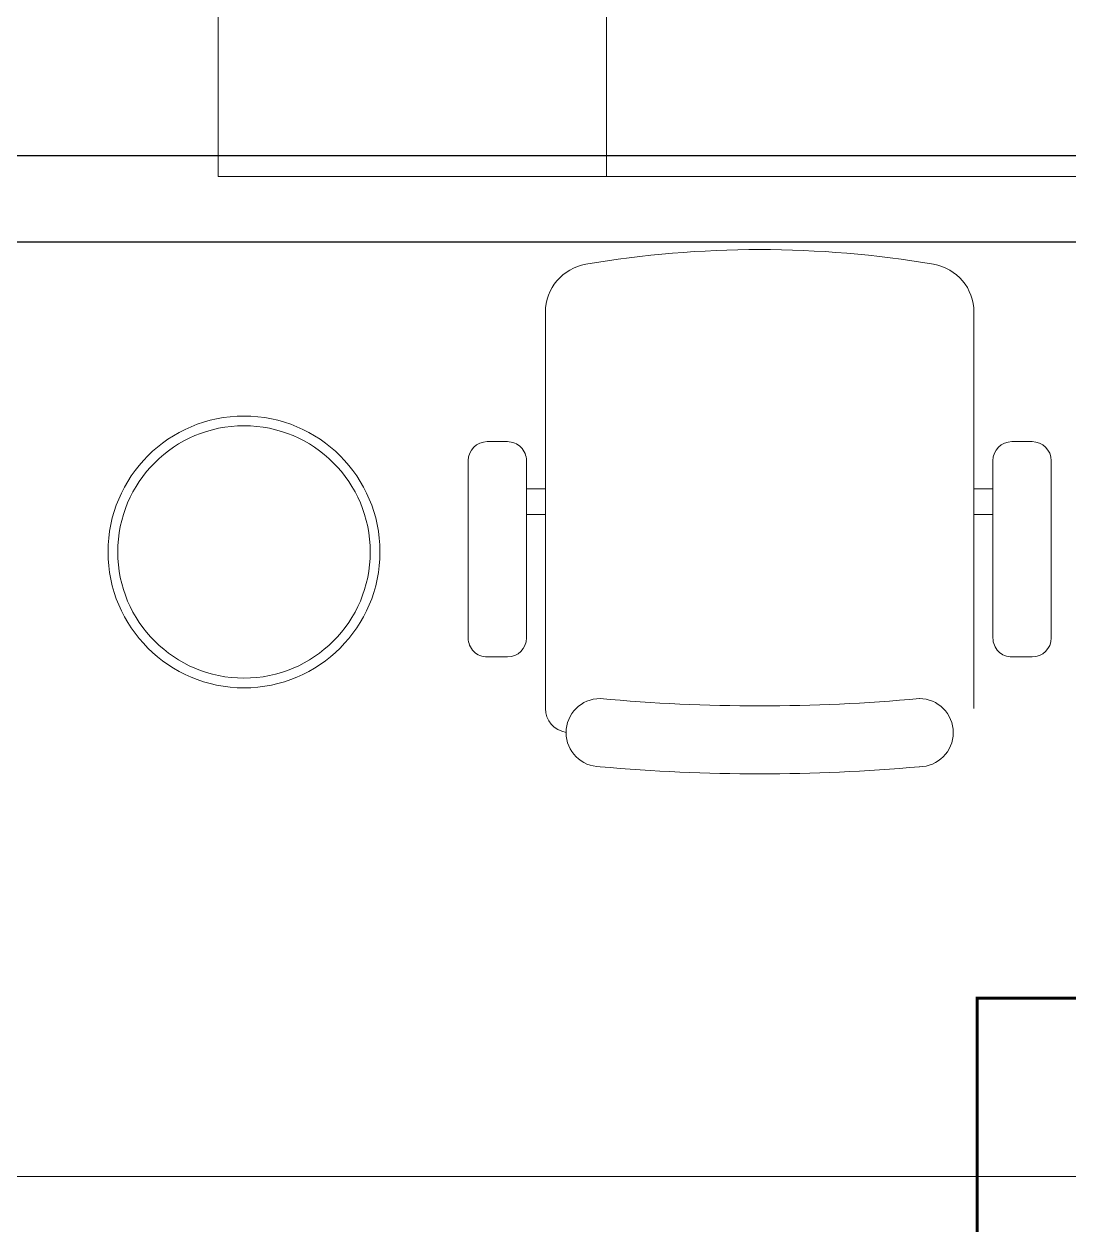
# Model space of a CAD drawing. Header units: metres. Extents: x 75097 to 220695, y -1557923 to -1361206.
# Drawn here: x 110817 to 111893, y -1422641 to -1421404 of the extents above; entities that cross this region are included whole.
import ezdxf

# ---------------------------------------------------------------- set-up
doc = ezdxf.new("R2010")
doc.units = ezdxf.units.M
doc.layers.get('0').update_dxf_attribs({"lineweight": 0})
for name, color, linetype, lineweight in [('A-100 - Copy$0$Medical Equipment and Furniture', 8, 'Continuous', 0), ('A-100 - Copy$0$NEW', 8, 'Continuous', 5), ('A-100 - Copy$0$Walls', 8, 'Continuous', 0), ('E-LG', 245, 'Continuous', 30)]:
    doc.layers.add(name, color=color, linetype=linetype, lineweight=lineweight)
doc.layers.add('E-POWR', color=7, linetype='Continuous', lineweight=9, true_color=0x4e7e3e)

# ---------------------------------------------------------------- blocks, each defined once
blk = doc.blocks.new('A-100 - Copy$0$GF21043-P')
for p, q in [((-0.8, 0.75), (-0.8, 0)), ((-0.4, 0.6), (-0.4, 0)), ((-0.8, 0), (0.8, 0))]:
    blk.add_line(p, q)
blk = doc.blocks.new('*X81')
for p, q in [((5, 3), (5, 3)), ((5, 3), (5, 3)), ((5, 3), (5, 3)), ((5, 3), (5, 3)), ((5, 3), (5, 3)), ((5, 3), (5, 3)), ((5, 3), (5, 3)), ((5, 3), (5, 3)), ((5, 3), (5, 3)), ((5, 3), (5, 3)), ((5, 3), (5, 3)), ((5, 3), (5, 3)), ((5, 3), (5, 3)), ((5, 3), (5, 3)), ((5, 3), (5, 3)), ((5, 3), (5, 3)), ((5, 3), (5, 3)), ((5, 3), (5, 3)), ((5, 3), (5, 3)), ((5, 3), (5, 3)), ((5, 3), (5, 3)), ((5, 3), (5, 3)), ((5, 3), (5, 3)), ((5, 3), (5, 3)), ((5, 3), (5, 3)), ((5, 3), (5, 3)), ((5, 3), (5, 3)), ((5, 3), (5, 3)), ((5, 3), (5, 3)), ((5, 3), (5, 3)), ((5, 3), (5, 3)), ((5, 3), (5, 3)), ((5, 3), (5, 3)), ((5, 3), (5, 3)), ((5, 3), (5, 3)), ((5, 3), (5, 3)), ((5, 3), (5, 3)), ((5, 3), (5, 3)), ((5, 3), (5, 3)), ((5, 3), (5, 3)), ((5, 3), (5, 3)), ((5, 3), (5, 3)), ((5, 3), (5, 3)), ((5, 3), (5, 3)), ((5, 3), (5, 3)), ((5, 3), (5, 3)), ((5, 3), (5, 3)), ((5, 3), (5, 3)), ((5, 3), (5, 3)), ((5, 3), (5, 3)), ((5, 3), (5, 3)), ((5, 3), (5, 3)), ((5, 3), (5, 3)), ((5, 3), (5, 3)), ((5, 3), (5, 3)), ((5, 3), (5, 3)), ((5, 3), (5, 3)), ((5, 3), (5, 3)), ((5, 3), (5, 3)), ((5, 3), (5, 3)), ((5, 3), (5, 3)), ((5, 3), (5, 3)), ((5, 3), (5, 3)), ((5, 3), (5, 3)), ((5, 3), (5, 3)), ((5, 3), (5, 3)), ((6, 3), (5, 3)), ((5, 3), (5, 3)), ((6, 3), (5, 3)), ((5, 3), (5, 3)), ((6, 3), (5, 3)), ((5, 3), (5, 3)), ((6, 3), (5, 3)), ((5, 3), (5, 3)), ((5, 3), (5, 3)), ((5, 3), (5, 3)), ((5, 3), (5, 3)), ((5, 3), (5, 3)), ((5, 3), (5, 3)), ((5, 3), (5, 3)), ((5, 3), (5, 3)), ((5, 3), (5, 3)), ((5, 3), (5, 3)), ((5, 3), (5, 3)), ((5, 3), (5, 3)), ((5, 3), (5, 3)), ((5, 3), (5, 3)), ((5, 3), (5, 3)), ((5, 3), (5, 3)), ((5, 3), (5, 3)), ((5, 3), (5, 3)), ((5, 3), (5, 3)), ((5, 3), (5, 3)), ((5, 3), (5, 3)), ((5, 3), (5, 3)), ((5, 3), (5, 3)), ((6, 3), (6, 3)), ((6, 3), (6, 3)), ((6, 3), (6, 3)), ((6, 3), (6, 3)), ((6, 3), (6, 3)), ((6, 3), (6, 3)), ((6, 3), (6, 3)), ((6, 3), (6, 3)), ((6, 3), (6, 3)), ((6, 3), (6, 3)), ((6, 3), (6, 3)), ((6, 3), (6, 3)), ((6, 3), (6, 3)), ((6, 3), (6, 3)), ((6, 3), (6, 3)), ((6, 3), (6, 3)), ((6, 3), (6, 3)), ((6, 3), (6, 3)), ((6, 3), (6, 3)), ((6, 3), (6, 3)), ((6, 3), (6, 3)), ((6, 3), (6, 3)), ((6, 3), (6, 3)), ((6, 3), (6, 3)), ((6, 3), (6, 3)), ((6, 3), (6, 3)), ((6, 3), (6, 3)), ((6, 3), (6, 3)), ((6, 3), (6, 3)), ((6, 3), (6, 3)), ((6, 3), (6, 3)), ((6, 3), (6, 3)), ((6, 3), (6, 3)), ((6, 3), (6, 3)), ((6, 3), (6, 3)), ((6, 3), (6, 3)), ((6, 3), (6, 3)), ((6, 3), (6, 3)), ((6, 3), (6, 3)), ((6, 3), (6, 3)), ((6, 3), (6, 3)), ((6, 3), (6, 3)), ((6, 3), (6, 3)), ((6, 3), (6, 3)), ((6, 3), (6, 3)), ((6, 3), (6, 3)), ((6, 3), (6, 3)), ((6, 3), (6, 3)), ((6, 3), (6, 3)), ((6, 3), (6, 3)), ((6, 3), (6, 3)), ((6, 3), (6, 3)), ((6, 3), (6, 3)), ((6, 3), (6, 3)), ((6, 3), (6, 3)), ((6, 3), (6, 3)), ((6, 3), (6, 3)), ((6, 3), (6, 3)), ((6, 3), (6, 3)), ((6, 3), (6, 3)), ((6, 3), (6, 3)), ((6, 3), (6, 3)), ((6, 3), (6, 3)), ((6, 3), (6, 3)), ((6, 3), (6, 3)), ((6, 3), (6, 3)), ((6, 3), (6, 3)), ((6, 3), (6, 3)), ((6, 3), (6, 3)), ((6, 3), (6, 3)), ((6, 3), (6, 3)), ((6, 3), (6, 3)), ((6, 3), (6, 3)), ((6, 3), (6, 3)), ((6, 3), (6, 3)), ((6, 3), (6, 3)), ((6, 3), (6, 3)), ((6, 3), (6, 3)), ((6, 3), (6, 3)), ((6, 3), (6, 3)), ((6, 3), (6, 3)), ((6, 3), (6, 3)), ((6, 3), (6, 3)), ((6, 3), (6, 3)), ((6, 3), (6, 3)), ((6, 3), (6, 3)), ((6, 3), (6, 3)), ((6, 3), (6, 3)), ((6, 3), (6, 3)), ((6, 3), (6, 3)), ((6, 3), (6, 3)), ((6, 3), (6, 3)), ((6, 3), (6, 3)), ((6, 3), (6, 3)), ((6, 3), (6, 3)), ((6, 3), (6, 3)), ((6, 3), (6, 3)), ((6, 3), (6, 3)), ((6, 3), (6, 3)), ((6, 3), (6, 3)), ((6, 3), (6, 3)), ((6, 3), (6, 3)), ((6, 3), (6, 3)), ((6, 3), (6, 3)), ((6, 3), (6, 3)), ((6, 3), (6, 3)), ((6, 3), (6, 3)), ((6, 3), (6, 3)), ((6, 3), (6, 3)), ((6, 3), (6, 3)), ((6, 3), (6, 3)), ((6, 3), (6, 3)), ((6, 3), (6, 3)), ((6, 3), (6, 3)), ((6, 3), (6, 3)), ((6, 3), (6, 3)), ((6, 3), (6, 3)), ((6, 3), (6, 3)), ((6, 3), (6, 3)), ((6, 3), (6, 3)), ((6, 3), (6, 3)), ((6, 3), (6, 3)), ((6, 3), (6, 3)), ((6, 3), (6, 3)), ((6, 3), (6, 3)), ((6, 3), (6, 3)), ((6, 3), (6, 3)), ((6, 3), (6, 3)), ((6, 3), (6, 3)), ((6, 3), (6, 3)), ((6, 3), (6, 3)), ((6, 3), (6, 3)), ((6, 3), (6, 3)), ((6, 3), (6, 3)), ((6, 3), (6, 3)), ((6, 3), (6, 3)), ((6, 3), (6, 3)), ((6, 3), (6, 3)), ((6, 3), (6, 3)), ((6, 3), (6, 3)), ((6, 3), (6, 3)), ((6, 3), (6, 3)), ((6, 3), (6, 3)), ((6, 3), (6, 3)), ((6, 3), (6, 3)), ((6, 3), (6, 3)), ((6, 3), (6, 3)), ((6, 3), (6, 3)), ((6, 3), (6, 3)), ((6, 3), (6, 3)), ((6, 3), (6, 3)), ((6, 3), (6, 3)), ((6, 3), (6, 3)), ((6, 3), (6, 3)), ((6, 3), (6, 3)), ((6, 3), (6, 3)), ((6, 3), (6, 3)), ((6, 3), (6, 3)), ((6, 3), (6, 3)), ((6, 3), (6, 3)), ((6, 3), (6, 3)), ((6, 3), (6, 3)), ((6, 3), (6, 3)), ((6, 3), (6, 3)), ((6, 3), (6, 3)), ((6, 3), (6, 3)), ((6, 3), (6, 3)), ((6, 3), (6, 3)), ((6, 3), (6, 3)), ((6, 3), (6, 3)), ((6, 3), (6, 3)), ((6, 3), (6, 3)), ((6, 3), (6, 3)), ((6, 3), (6, 3)), ((6, 3), (6, 3)), ((6, 3), (6, 3)), ((6, 3), (6, 3)), ((6, 3), (6, 3)), ((6, 3), (6, 3)), ((6, 3), (6, 3)), ((6, 3), (6, 3)), ((6, 3), (6, 3)), ((6, 3), (6, 3)), ((6, 3), (6, 3)), ((6, 3), (6, 3)), ((6, 3), (6, 3)), ((6, 3), (6, 3)), ((6, 3), (6, 3)), ((6, 3), (6, 3)), ((6, 3), (6, 3)), ((6, 3), (6, 3)), ((6, 3), (6, 3)), ((6, 3), (6, 3)), ((6, 3), (6, 3)), ((6, 3), (6, 3)), ((6, 3), (6, 3)), ((6, 3), (6, 3)), ((6, 3), (6, 3)), ((6, 3), (6, 3)), ((6, 3), (6, 3)), ((6, 3), (6, 3)), ((6, 3), (6, 3)), ((6, 3), (6, 3)), ((6, 3), (6, 3)), ((6, 3), (5, 3)), ((6, 3), (5, 3)), ((6, 3), (5, 3)), ((6, 3), (5, 3)), ((6, 3), (5, 3)), ((6, 3), (6, 3)), ((6, 3), (6, 3)), ((6, 3), (6, 3)), ((6, 3), (6, 3)), ((6, 3), (6, 3)), ((6, 3), (6, 3)), ((6, 3), (6, 3)), ((6, 3), (6, 3)), ((6, 3), (6, 3)), ((6, 3), (6, 3)), ((6, 3), (6, 3)), ((6, 3), (6, 3)), ((6, 3), (6, 3)), ((6, 3), (6, 3)), ((6, 3), (6, 3)), ((6, 3), (6, 3)), ((6, 3), (6, 3)), ((6, 3), (6, 3)), ((6, 3), (6, 3)), ((6, 3), (6, 3)), ((6, 3), (6, 3)), ((6, 3), (6, 3)), ((6, 3), (6, 3)), ((6, 3), (6, 3)), ((6, 3), (6, 3)), ((6, 3), (6, 3)), ((6, 3), (6, 3)), ((6, 3), (6, 3)), ((6, 3), (6, 3)), ((6, 3), (6, 3)), ((6, 3), (6, 3)), ((6, 3), (6, 3)), ((6, 3), (6, 3)), ((6, 3), (6, 3)), ((6, 3), (6, 3)), ((6, 3), (6, 3)), ((6, 3), (6, 3)), ((6, 3), (6, 3)), ((6, 3), (6, 3)), ((6, 3), (6, 3)), ((6, 3), (6, 3)), ((6, 3), (6, 3)), ((6, 3), (6, 3)), ((6, 3), (6, 3)), ((6, 3), (6, 3)), ((6, 3), (6, 3)), ((6, 3), (6, 3)), ((6, 3), (6, 3)), ((6, 3), (6, 3)), ((6, 3), (6, 3)), ((6, 3), (6, 3)), ((6, 3), (6, 3)), ((6, 3), (6, 3)), ((6, 3), (6, 3)), ((6, 3), (6, 3)), ((6, 3), (6, 3)), ((6, 3), (6, 3)), ((6, 3), (6, 3)), ((6, 3), (6, 3)), ((6, 3), (6, 3)), ((6, 3), (6, 3)), ((6, 3), (6, 3)), ((6, 3), (6, 3)), ((6, 3), (6, 3)), ((6, 3), (6, 3)), ((6, 3), (6, 3)), ((6, 3), (6, 3)), ((6, 3), (6, 3)), ((6, 3), (6, 3)), ((6, 3), (6, 3)), ((6, 3), (6, 3)), ((6, 3), (6, 3)), ((6, 3), (6, 3)), ((6, 3), (6, 3)), ((6, 3), (6, 3)), ((6, 3), (6, 3)), ((6, 3), (6, 3)), ((6, 3), (6, 3)), ((6, 3), (6, 3)), ((6, 3), (6, 3)), ((6, 3), (6, 3)), ((6, 3), (6, 3)), ((6, 3), (6, 3)), ((6, 3), (6, 3)), ((6, 3), (6, 3)), ((6, 3), (6, 3)), ((6, 3), (6, 3)), ((6, 3), (6, 3)), ((6, 3), (6, 3)), ((6, 3), (6, 3)), ((6, 3), (6, 3)), ((6, 3), (6, 3)), ((6, 3), (6, 3)), ((6, 3), (6, 3)), ((6, 3), (6, 3)), ((6, 3), (6, 3)), ((6, 3), (6, 3)), ((6, 3), (6, 3)), ((6, 3), (6, 3)), ((6, 3), (6, 3)), ((6, 3), (6, 3)), ((6, 3), (6, 3)), ((6, 3), (6, 3)), ((6, 3), (6, 3)), ((6, 3), (6, 3)), ((6, 3), (6, 3)), ((6, 3), (6, 3)), ((6, 3), (6, 3)), ((6, 3), (6, 3)), ((6, 3), (6, 3)), ((6, 3), (6, 3)), ((6, 3), (6, 3)), ((6, 3), (6, 3)), ((6, 3), (6, 3)), ((6, 3), (6, 3)), ((6, 3), (6, 3)), ((6, 3), (6, 3)), ((6, 3), (6, 3)), ((6, 3), (6, 3)), ((6, 3), (6, 3)), ((6, 3), (6, 3)), ((6, 3), (6, 3)), ((6, 3), (6, 3)), ((6, 3), (6, 3)), ((6, 3), (6, 3)), ((6, 3), (6, 3)), ((6, 3), (6, 3)), ((6, 3), (6, 3)), ((6, 3), (6, 3)), ((6, 3), (6, 3)), ((6, 3), (6, 3)), ((6, 3), (6, 3)), ((6, 3), (6, 3)), ((6, 3), (6, 3)), ((6, 3), (6, 3)), ((6, 3), (6, 3)), ((6, 3), (6, 3)), ((6, 3), (6, 3)), ((6, 3), (6, 3)), ((6, 3), (6, 3)), ((6, 3), (6, 3)), ((6, 3), (6, 3)), ((6, 3), (6, 3)), ((6, 3), (6, 3)), ((6, 3), (6, 3)), ((6, 3), (6, 3)), ((6, 3), (6, 3)), ((6, 3), (6, 3)), ((6, 3), (6, 3)), ((6, 3), (6, 3)), ((6, 3), (6, 3)), ((6, 3), (6, 3)), ((6, 3), (6, 3)), ((6, 3), (6, 3)), ((6, 3), (6, 3)), ((6, 3), (6, 3)), ((6, 3), (6, 3)), ((6, 3), (6, 3)), ((6, 3), (6, 3)), ((6, 3), (6, 3)), ((6, 3), (6, 3)), ((6, 3), (6, 3)), ((6, 3), (6, 3)), ((6, 3), (6, 3)), ((6, 3), (6, 3)), ((6, 3), (6, 3)), ((6, 3), (6, 3)), ((6, 3), (6, 3)), ((6, 3), (6, 3)), ((6, 3), (6, 3)), ((6, 3), (6, 3)), ((6, 3), (6, 3)), ((6, 3), (6, 3)), ((6, 3), (6, 3)), ((6, 3), (6, 3)), ((6, 3), (6, 3)), ((6, 3), (6, 3)), ((6, 3), (6, 3)), ((6, 3), (6, 3)), ((6, 3), (6, 3)), ((6, 3), (6, 3)), ((6, 3), (6, 3)), ((6, 3), (6, 3)), ((6, 3), (6, 3)), ((6, 3), (6, 3)), ((6, 3), (6, 3)), ((6, 3), (6, 3)), ((6, 3), (6, 3)), ((6, 3), (6, 3)), ((6, 3), (6, 3)), ((6, 3), (6, 3)), ((6, 3), (6, 3)), ((6, 3), (6, 3)), ((6, 3), (6, 3)), ((6, 3), (6, 3)), ((6, 3), (6, 3)), ((6, 3), (6, 3)), ((6, 3), (6, 3)), ((6, 3), (6, 3)), ((6, 3), (6, 3)), ((6, 3), (6, 3)), ((6, 3), (6, 3)), ((6, 3), (6, 3)), ((6, 3), (6, 3)), ((6, 3), (6, 3)), ((6, 3), (6, 3)), ((6, 3), (6, 3)), ((6, 3), (6, 3)), ((6, 3), (6, 3)), ((6, 3), (6, 3)), ((6, 3), (6, 3)), ((6, 3), (6, 3)), ((6, 3), (6, 3)), ((6, 3), (6, 3)), ((6, 3), (6, 3)), ((6, 3), (6, 3)), ((6, 3), (6, 3)), ((6, 3), (6, 3)), ((6, 3), (6, 3)), ((6, 3), (6, 3)), ((6, 3), (6, 3)), ((6, 3), (6, 3)), ((6, 3), (6, 3)), ((6, 3), (6, 3)), ((6, 3), (6, 3)), ((6, 3), (6, 3)), ((6, 3), (6, 3)), ((6, 3), (6, 3)), ((6, 3), (6, 3)), ((6, 3), (6, 3)), ((6, 3), (6, 3)), ((6, 3), (6, 3)), ((6, 3), (6, 3)), ((6, 3), (6, 3)), ((6, 3), (6, 3)), ((6, 3), (6, 3)), ((6, 3), (6, 3)), ((6, 3), (6, 3)), ((6, 3), (6, 3)), ((6, 3), (6, 3)), ((6, 3), (6, 3)), ((6, 3), (6, 3)), ((6, 3), (6, 3)), ((6, 3), (6, 3)), ((6, 3), (6, 3)), ((6, 3), (6, 3)), ((6, 3), (6, 3)), ((6, 3), (6, 3)), ((6, 3), (6, 3)), ((6, 3), (6, 3)), ((6, 3), (6, 3)), ((6, 3), (6, 3)), ((6, 3), (6, 3)), ((6, 3), (6, 3)), ((6, 3), (6, 3)), ((6, 3), (6, 3)), ((6, 3), (6, 3)), ((6, 3), (6, 3)), ((6, 3), (6, 3)), ((6, 3), (6, 3)), ((6, 3), (6, 3)), ((6, 3), (6, 3)), ((6, 3), (6, 3)), ((6, 3), (6, 3)), ((6, 3), (6, 3)), ((6, 3), (6, 3)), ((6, 3), (6, 3)), ((6, 3), (6, 3)), ((6, 3), (6, 3)), ((6, 3), (6, 3)), ((6, 3), (6, 3)), ((6, 3), (6, 3)), ((6, 3), (6, 3)), ((6, 3), (6, 3)), ((6, 3), (6, 3)), ((6, 3), (6, 3)), ((6, 3), (6, 3)), ((6, 3), (6, 3)), ((6, 3), (6, 3)), ((6, 3), (6, 3)), ((6, 3), (6, 3)), ((6, 3), (6, 3)), ((6, 3), (6, 3)), ((6, 3), (6, 3)), ((6, 3), (6, 3)), ((6, 3), (6, 3)), ((6, 3), (6, 3)), ((6, 3), (6, 3)), ((6, 3), (6, 3)), ((6, 3), (6, 3)), ((6, 3), (6, 3)), ((6, 3), (6, 3)), ((6, 3), (6, 3)), ((6, 3), (6, 3)), ((6, 3), (6, 3)), ((6, 3), (6, 3)), ((6, 3), (6, 3)), ((6, 3), (6, 3)), ((6, 3), (6, 3)), ((6, 3), (6, 3)), ((6, 3), (6, 3)), ((6, 3), (6, 3)), ((6, 3), (6, 3)), ((6, 3), (6, 3)), ((6, 3), (6, 3)), ((6, 3), (6, 3)), ((6, 3), (6, 3)), ((6, 3), (6, 3)), ((6, 3), (6, 3)), ((6, 3), (6, 3)), ((6, 3), (6, 3)), ((6, 3), (6, 3)), ((6, 3), (6, 3)), ((6, 3), (6, 3)), ((6, 3), (6, 3)), ((6, 3), (6, 3)), ((6, 3), (6, 3))]:
    blk.add_line(p, q)
blk = doc.blocks.new('*X82')
for p, q in [((13, 1), (13, 1)), ((13, 1), (13, 1)), ((13, 1), (13, 1)), ((13, 1), (13, 1)), ((13, 1), (13, 1)), ((13, 1), (13, 1)), ((13, 1), (13, 1)), ((13, 1), (13, 1)), ((13, 1), (13, 1)), ((13, 1), (13, 1)), ((13, 1), (13, 1)), ((13, 1), (13, 1)), ((13, 1), (13, 1)), ((13, 1), (13, 1)), ((13, 1), (13, 1)), ((13, 1), (14, 1)), ((13, 1), (14, 1)), ((13, 1), (14, 1)), ((13, 1), (13, 1)), ((13, 1), (13, 1)), ((13, 1), (13, 1)), ((13, 1), (13, 1)), ((13, 1), (13, 1)), ((13, 1), (13, 1)), ((13, 1), (13, 1)), ((13, 1), (13, 1)), ((13, 1), (13, 1)), ((13, 1), (13, 1)), ((13, 1), (13, 1)), ((13, 1), (13, 1)), ((13, 1), (13, 1)), ((13, 1), (13, 1)), ((13, 1), (13, 1)), ((13, 1), (13, 1)), ((13, 1), (13, 1)), ((13, 1), (13, 1)), ((13, 1), (13, 1)), ((13, 1), (13, 1)), ((13, 1), (13, 1)), ((13, 1), (13, 1)), ((13, 1), (13, 1)), ((13, 1), (13, 1)), ((13, 1), (13, 1)), ((13, 1), (13, 1)), ((13, 1), (13, 1)), ((13, 1), (13, 1)), ((13, 1), (13, 1)), ((13, 1), (13, 1)), ((13, 1), (13, 1)), ((13, 1), (13, 1)), ((13, 1), (13, 1)), ((13, 1), (13, 1)), ((13, 1), (13, 1)), ((13, 1), (13, 1)), ((13, 1), (13, 1)), ((13, 1), (13, 1)), ((13, 1), (13, 1)), ((13, 1), (13, 1)), ((13, 1), (13, 1)), ((13, 1), (13, 1)), ((13, 1), (13, 1)), ((13, 1), (13, 1)), ((13, 1), (13, 1)), ((13, 1), (13, 1)), ((13, 1), (13, 1)), ((13, 1), (13, 1)), ((13, 1), (13, 1)), ((13, 1), (13, 1)), ((13, 1), (13, 1)), ((13, 1), (13, 1)), ((13, 1), (13, 1)), ((13, 1), (13, 1)), ((13, 1), (13, 1)), ((13, 1), (13, 1)), ((13, 1), (13, 1)), ((13, 1), (13, 1)), ((13, 1), (13, 1)), ((13, 1), (13, 1)), ((13, 1), (13, 1)), ((13, 1), (13, 1)), ((13, 1), (13, 1)), ((13, 1), (13, 1)), ((13, 1), (13, 1)), ((13, 1), (13, 1)), ((13, 1), (13, 1)), ((13, 1), (13, 1)), ((13, 1), (13, 1)), ((13, 1), (13, 1)), ((13, 1), (13, 1)), ((13, 1), (13, 1)), ((13, 1), (13, 1)), ((13, 1), (13, 1)), ((13, 1), (13, 1)), ((13, 1), (13, 1)), ((13, 1), (13, 1)), ((13, 1), (13, 1)), ((13, 1), (13, 1)), ((13, 1), (13, 1)), ((13, 1), (13, 1)), ((13, 1), (13, 1)), ((13, 1), (13, 1)), ((13, 1), (13, 1)), ((13, 1), (13, 1)), ((13, 1), (13, 1)), ((13, 1), (13, 1)), ((13, 1), (13, 1)), ((13, 1), (13, 1)), ((13, 1), (13, 1)), ((13, 1), (13, 1)), ((13, 1), (13, 1)), ((13, 1), (13, 1)), ((13, 1), (13, 1)), ((13, 1), (13, 1)), ((13, 1), (13, 1)), ((13, 1), (13, 1)), ((13, 1), (13, 1)), ((13, 1), (13, 1)), ((13, 1), (13, 1)), ((13, 1), (13, 1)), ((13, 1), (13, 1)), ((13, 1), (13, 1)), ((13, 1), (13, 1)), ((13, 1), (13, 1)), ((13, 1), (14, 1)), ((13, 0), (13, 0)), ((13, 0), (13, 0)), ((13, 0), (13, 0)), ((13, 0), (13, 0)), ((13, 0), (13, 0)), ((13, 0), (13, 0)), ((13, 0), (13, 0)), ((13, 0), (13, 0)), ((13, 0), (13, 0)), ((13, 0), (13, 0)), ((13, 0), (13, 0)), ((13, 0), (13, 0)), ((13, 0), (13, 0)), ((13, 0), (13, 0)), ((13, 0), (13, 0)), ((13, 0), (13, 0)), ((13, 0), (13, 0)), ((13, 0), (13, 0)), ((13, 0), (13, 0)), ((13, 0), (13, 0)), ((13, 0), (13, 0)), ((13, 0), (13, 0)), ((13, 0), (13, 0)), ((13, 0), (13, 0)), ((13, 0), (13, 0)), ((13, 0), (13, 0)), ((13, 0), (13, 0)), ((13, 0), (13, 0)), ((13, 0), (13, 0)), ((13, 0), (13, 0)), ((13, 0), (13, 0)), ((13, 0), (13, 0)), ((13, 0), (13, 0)), ((13, 0), (13, 0)), ((13, 0), (13, 0)), ((13, 0), (13, 0)), ((13, 0), (13, 0)), ((13, 0), (13, 0)), ((13, 0), (13, 0)), ((13, 0), (13, 0)), ((13, 0), (13, 0)), ((13, 0), (13, 0)), ((13, 0), (13, 0)), ((13, 0), (13, 0)), ((13, 0), (13, 0)), ((13, 0), (13, 0)), ((13, 0), (13, 0)), ((13, 0), (13, 0)), ((13, 0), (14, 0)), ((13, 0), (14, 0)), ((13, 0), (13, 0)), ((13, 0), (14, 0)), ((14, 1), (14, 1)), ((14, 1), (14, 1)), ((14, 1), (14, 1)), ((14, 1), (14, 1)), ((14, 1), (14, 1)), ((14, 1), (14, 1)), ((14, 1), (14, 1)), ((14, 1), (14, 1)), ((14, 1), (14, 1)), ((14, 1), (14, 1)), ((14, 1), (14, 1)), ((14, 1), (14, 1)), ((14, 1), (14, 1)), ((14, 1), (14, 1)), ((14, 1), (14, 1)), ((14, 1), (14, 1)), ((14, 1), (14, 1)), ((14, 1), (14, 1)), ((14, 1), (14, 1)), ((14, 1), (14, 1)), ((14, 1), (14, 1)), ((14, 1), (14, 1)), ((14, 1), (14, 1)), ((14, 1), (14, 1)), ((14, 1), (14, 1)), ((14, 1), (14, 1)), ((14, 1), (14, 1)), ((14, 1), (14, 1)), ((14, 1), (14, 1)), ((14, 1), (14, 1)), ((14, 1), (14, 1)), ((14, 1), (14, 1)), ((14, 1), (14, 1)), ((14, 1), (14, 1)), ((14, 1), (14, 1)), ((14, 1), (14, 1)), ((14, 1), (14, 1)), ((14, 1), (14, 1)), ((14, 1), (14, 1)), ((14, 1), (14, 1)), ((14, 1), (14, 1)), ((14, 1), (14, 1)), ((14, 1), (14, 1)), ((14, 1), (14, 1)), ((14, 1), (14, 1)), ((14, 1), (14, 1)), ((14, 1), (14, 1)), ((14, 1), (14, 1)), ((14, 1), (14, 1)), ((14, 1), (14, 1)), ((14, 1), (14, 1)), ((14, 1), (14, 1)), ((14, 1), (14, 1)), ((14, 1), (14, 1)), ((14, 1), (14, 1)), ((14, 1), (14, 1)), ((14, 1), (14, 1)), ((14, 1), (14, 1)), ((14, 1), (14, 1)), ((14, 1), (14, 1)), ((14, 1), (14, 1)), ((14, 1), (14, 1)), ((14, 1), (14, 1)), ((14, 1), (14, 1)), ((14, 1), (14, 1)), ((14, 1), (14, 1)), ((14, 1), (14, 1)), ((14, 1), (14, 1)), ((14, 1), (14, 1)), ((14, 1), (14, 1)), ((14, 1), (14, 1)), ((14, 1), (14, 1)), ((14, 1), (14, 1)), ((14, 1), (14, 1)), ((14, 1), (14, 1)), ((14, 1), (14, 1)), ((14, 1), (14, 1)), ((14, 1), (14, 1)), ((14, 1), (14, 1)), ((14, 1), (14, 1)), ((14, 1), (14, 1)), ((14, 1), (14, 1)), ((14, 1), (14, 1)), ((14, 1), (14, 1)), ((14, 1), (14, 1)), ((14, 1), (14, 1)), ((14, 1), (14, 1)), ((14, 1), (14, 1)), ((14, 1), (14, 1)), ((14, 1), (14, 1)), ((14, 1), (14, 1)), ((14, 1), (14, 1)), ((14, 1), (14, 1)), ((14, 1), (14, 1)), ((14, 0), (14, 0)), ((14, 0), (14, 0)), ((14, 0), (14, 0)), ((14, 0), (14, 0)), ((14, 0), (14, 0)), ((14, 0), (14, 0)), ((14, 0), (14, 0)), ((14, 0), (14, 0)), ((14, 0), (14, 0)), ((14, 0), (14, 0)), ((14, 0), (14, 0)), ((14, 0), (14, 0)), ((14, 0), (14, 0)), ((14, 0), (14, 0)), ((14, 0), (14, 0)), ((14, 0), (14, 0)), ((14, 0), (14, 0)), ((14, 0), (14, 0)), ((14, 0), (14, 0)), ((14, 0), (14, 0)), ((14, 0), (14, 0)), ((14, 0), (14, 0)), ((14, 0), (14, 0)), ((14, 0), (14, 0)), ((14, 0), (14, 0)), ((14, 0), (14, 0)), ((14, 0), (14, 0)), ((14, 0), (14, 0)), ((14, 0), (14, 0)), ((14, 0), (14, 0)), ((14, 0), (14, 0)), ((14, 0), (14, 0)), ((14, 0), (14, 0)), ((14, 0), (14, 0)), ((14, 0), (14, 0)), ((14, 0), (14, 0)), ((14, 0), (14, 0)), ((14, 0), (14, 0)), ((14, 0), (14, 0)), ((14, 0), (14, 0)), ((14, 0), (14, 0)), ((14, 0), (14, 0)), ((14, 0), (14, 0)), ((14, 0), (14, 0)), ((14, 0), (14, 0)), ((14, 0), (14, 0)), ((14, 0), (14, 0)), ((14, 0), (14, 0)), ((13, 0), (13, 0)), ((13, 0), (14, 0)), ((13, 0), (13, 0)), ((13, 0), (14, 0)), ((13, 0), (13, 0)), ((13, 0), (14, 0)), ((13, 0), (13, 0)), ((13, 0), (13, 0)), ((13, 0), (13, 0)), ((13, 0), (13, 0)), ((13, 0), (14, 0)), ((13, 0), (13, 0)), ((13, 0), (14, 0)), ((13, 0), (13, 0)), ((13, 0), (14, 0)), ((13, 0), (13, 0)), ((13, 0), (14, 0)), ((13, 0), (13, 0)), ((13, 0), (14, 0)), ((13, 0), (13, 0)), ((13, 0), (14, 0)), ((13, 0), (13, 0)), ((13, 0), (14, 0)), ((13, 0), (13, 0)), ((13, 0), (13, 0)), ((13, 0), (13, 0)), ((13, 0), (14, 0)), ((13, 0), (13, 0)), ((13, 0), (14, 0)), ((13, 0), (13, 0)), ((13, 0), (14, 0)), ((13, 0), (13, 0)), ((13, 0), (14, 0)), ((13, 0), (13, 0)), ((13, 0), (13, 0)), ((13, 0), (13, 0)), ((13, 0), (13, 0)), ((13, 0), (13, 0)), ((13, 0), (13, 0)), ((13, 0), (13, 0)), ((13, 0), (13, 0)), ((13, 0), (13, 0)), ((13, 0), (13, 0)), ((13, 0), (13, 0)), ((13, 0), (13, 0)), ((13, 0), (13, 0)), ((13, 0), (13, 0)), ((13, 0), (13, 0)), ((13, 0), (13, 0)), ((13, 0), (13, 0)), ((13, 0), (13, 0)), ((13, 0), (13, 0)), ((13, 0), (13, 0)), ((13, 0), (13, 0)), ((13, 0), (13, 0)), ((13, 0), (13, 0)), ((13, 0), (13, 0)), ((13, 0), (13, 0)), ((13, 0), (13, 0)), ((13, 0), (13, 0)), ((13, 0), (13, 0)), ((13, 0), (13, 0)), ((13, 0), (13, 0)), ((13, 0), (13, 0)), ((13, -1), (13, -1)), ((13, -1), (13, -1)), ((13, -1), (13, -1)), ((13, -1), (13, -1)), ((13, -1), (13, -1)), ((13, -1), (14, -1)), ((13, -1), (13, -1)), ((14, 0), (14, 0)), ((14, 0), (14, 0)), ((14, 0), (14, 0)), ((14, 0), (14, 0)), ((14, 0), (14, 0)), ((14, 0), (14, 0)), ((14, 0), (14, 0)), ((14, 0), (14, 0)), ((14, 0), (14, 0)), ((14, 0), (14, 0)), ((14, 0), (14, 0)), ((14, 0), (14, 0)), ((14, 0), (14, 0)), ((14, 0), (14, 0)), ((14, 0), (14, 0)), ((13, 0), (14, 0)), ((14, 0), (14, 0)), ((14, 0), (14, 0)), ((14, 0), (14, 0)), ((14, 0), (14, 0)), ((14, 0), (14, 0)), ((14, 0), (14, 0)), ((14, 0), (14, 0)), ((14, 0), (14, 0)), ((14, 0), (14, 0)), ((14, 0), (14, 0)), ((14, 0), (14, 0)), ((14, 0), (14, 0)), ((14, 0), (14, 0)), ((14, 0), (14, 0)), ((14, 0), (14, 0)), ((14, 0), (14, 0)), ((14, 0), (14, 0)), ((14, 0), (14, 0)), ((14, 0), (14, 0)), ((14, 0), (14, 0)), ((14, 0), (14, 0)), ((14, 0), (14, 0)), ((14, 0), (14, 0)), ((14, 0), (14, 0)), ((14, 0), (14, 0)), ((14, 0), (14, 0)), ((14, 0), (14, 0)), ((14, 0), (14, 0)), ((14, 0), (14, 0)), ((14, 0), (14, 0)), ((14, 0), (14, 0)), ((14, 0), (14, 0)), ((14, 0), (14, 0)), ((14, 0), (14, 0)), ((14, -1), (14, -1)), ((14, -1), (14, -1)), ((14, -1), (14, -1)), ((14, -1), (14, -1)), ((14, -1), (14, -1))]:
    blk.add_line(p, q)
blk = doc.blocks.new('A-100 - Copy$0$GF21018-P')
for p, q in [((-0.2207, 0.4756), (-0.2207, 0.0675)), ((0.2205, 0.4756), (0.2205, 0.0675)), ((-0.2806, 0.3422), (-0.2598, 0.3422)), ((0.2596, 0.3422), (0.2804, 0.3422)), ((-0.3002, 0.3226), (-0.3002, 0.14)), ((-0.2402, 0.3226), (-0.2402, 0.14)), ((0.24, 0.3226), (0.24, 0.14)), ((0.3, 0.3226), (0.3, 0.14)), ((-0.2402, 0.2937), (-0.2207, 0.2937)), ((0.2205, 0.2937), (0.24, 0.2937)), ((-0.2402, 0.2671), (-0.2207, 0.2671)), ((0.2205, 0.2671), (0.24, 0.2671)), ((-0.2806, 0.1204), (-0.2598, 0.1204)), ((0.2596, 0.1204), (0.2804, 0.1204))]:
    blk.add_line(p, q)
for points in [[(0.24, 0.2937), (0.24, 0.2937), (0.24, 0.2937), (0.24, 0.2937), (0.24, 0.2937), (0.24, 0.2937), (0.24, 0.2937), (0.24, 0.2937), (0.24, 0.2937), (0.24, 0.2937), (0.24, 0.2937), (0.24, 0.2937), (0.24, 0.2937), (0.24, 0.2937), (0.24, 0.2937), (0.24, 0.2937), (0.24, 0.2937), (0.24, 0.2937), (0.24, 0.2937), (0.24, 0.2937), (0.24, 0.2937), (0.24, 0.2937), (0.24, 0.2937), (0.24, 0.2937), (0.24, 0.2937), (0.24, 0.2937), (0.24, 0.2937), (0.24, 0.2937), (0.24, 0.2937), (0.24, 0.2937), (0.24, 0.2937), (0.24, 0.2937), (0.24, 0.2937), (0.24, 0.2937), (0.24, 0.2937), (0.24, 0.2937), (0.24, 0.2937), (0.24, 0.2937), (0.24, 0.2937), (0.24, 0.2937), (0.24, 0.2937), (0.24, 0.2937), (0.24, 0.2937), (0.24, 0.2937), (0.24, 0.2937), (0.24, 0.2937), (0.24, 0.2937), (0.24, 0.2937), (0.24, 0.2937), (0.24, 0.2937), (0.24, 0.2937), (0.24, 0.2937), (0.24, 0.2937), (0.24, 0.2937), (0.24, 0.2937), (0.24, 0.2937), (0.24, 0.2937), (0.24, 0.2937), (0.24, 0.2937), (0.24, 0.2937), (0.24, 0.2937), (0.24, 0.2937), (0.24, 0.2937), (0.24, 0.2937), (0.24, 0.2937), (0.24, 0.2937), (0.24, 0.2937), (0.24, 0.2937), (0.24, 0.2937), (0.24, 0.2937), (0.24, 0.2937), (0.24, 0.2937), (0.24, 0.2937), (0.24, 0.2937), (0.24, 0.2937), (0.24, 0.2937), (0.24, 0.2937), (0.24, 0.2937), (0.24, 0.2937), (0.24, 0.2937), (0.24, 0.2937), (0.24, 0.2937), (0.24, 0.2937), (0.24, 0.2937), (0.24, 0.2937), (0.24, 0.2937), (0.24, 0.2937), (0.24, 0.2937), (0.24, 0.2937), (0.24, 0.2937), (0.24, 0.2937), (0.24, 0.2937), (0.24, 0.2937), (0.24, 0.2937), (0.24, 0.2937), (0.24, 0.2937), (0.24, 0.2937), (0.24, 0.2937), (0.24, 0.2937), (0.24, 0.2937), (0.24, 0.2937), (0.24, 0.2937), (0.24, 0.2937), (0.24, 0.2937), (0.24, 0.2937), (0.24, 0.2937), (0.24, 0.2937), (0.24, 0.2937), (0.24, 0.2937), (0.24, 0.2937), (0.24, 0.2937), (0.24, 0.2937), (0.24, 0.2937), (0.24, 0.2937), (0.24, 0.2937), (0.24, 0.2937), (0.24, 0.2937), (0.24, 0.2937), (0.24, 0.2937), (0.24, 0.2937), (0.24, 0.2937), (0.24, 0.2937), (0.24, 0.2937), (0.24, 0.2937), (0.24, 0.2937), (0.24, 0.2937), (0.24, 0.2937), (0.24, 0.2937), (0.24, 0.2937), (0.24, 0.2937), (0.24, 0.2937), (0.24, 0.2937), (0.24, 0.2937), (0.24, 0.2937), (0.24, 0.2937), (0.24, 0.2937), (0.24, 0.2937), (0.24, 0.2937), (0.24, 0.2937), (0.24, 0.2937), (0.24, 0.2937), (0.24, 0.2937), (0.24, 0.2937), (0.24, 0.2937), (0.24, 0.2937), (0.24, 0.2937), (0.24, 0.2937), (0.24, 0.2937), (0.24, 0.2937), (0.24, 0.2937), (0.24, 0.2937), (0.24, 0.2937), (0.24, 0.2937), (0.24, 0.2937), (0.24, 0.2937), (0.24, 0.2937), (0.24, 0.2937), (0.24, 0.2937), (0.24, 0.2937), (0.24, 0.2937), (0.24, 0.2937), (0.24, 0.2937), (0.24, 0.2937), (0.24, 0.2937), (0.24, 0.2937), (0.24, 0.2937), (0.24, 0.2937), (0.24, 0.2937), (0.24, 0.2937), (0.24, 0.2937), (0.24, 0.2937), (0.24, 0.2937), (0.24, 0.2937), (0.24, 0.2937), (0.24, 0.2937), (0.24, 0.2937), (0.24, 0.2937), (0.24, 0.2937), (0.24, 0.2937), (0.24, 0.2937), (0.24, 0.2937), (0.24, 0.2937), (0.24, 0.2937), (0.24, 0.2937), (0.24, 0.2937), (0.24, 0.2937), (0.24, 0.2937), (0.24, 0.2937), (0.24, 0.2937), (0.24, 0.2937), (0.24, 0.2937), (0.24, 0.2937), (0.24, 0.2937), (0.24, 0.2937), (0.24, 0.2937), (0.24, 0.2937), (0.24, 0.2937), (0.24, 0.2937), (0.24, 0.2937), (0.24, 0.2937), (0.24, 0.2937), (0.24, 0.2937), (0.24, 0.2937), (0.24, 0.2937), (0.24, 0.2937), (0.24, 0.2937), (0.24, 0.2937), (0.24, 0.2937), (0.24, 0.2937), (0.24, 0.2937), (0.24, 0.2937), (0.24, 0.2937), (0.24, 0.2937), (0.24, 0.2937), (0.24, 0.2937), (0.24, 0.2937), (0.24, 0.2937), (0.24, 0.2937), (0.24, 0.2937), (0.24, 0.2937), (0.24, 0.2937), (0.24, 0.2937), (0.24, 0.2937), (0.24, 0.2937), (0.24, 0.2937), (0.24, 0.2937), (0.24, 0.2937), (0.24, 0.2937), (0.24, 0.2937), (0.24, 0.2937), (0.24, 0.2937), (0.24, 0.2937), (0.24, 0.2937), (0.24, 0.2937), (0.24, 0.2937), (0.24, 0.2937), (0.24, 0.2937), (0.24, 0.2937), (0.24, 0.2937), (0.24, 0.2937), (0.24, 0.2937), (0.24, 0.2937), (0.24, 0.2937), (0.24, 0.2937), (0.24, 0.2937), (0.24, 0.2937), (0.24, 0.2937), (0.24, 0.2937), (0.24, 0.2937), (0.24, 0.2937), (0.24, 0.2937), (0.24, 0.2937), (0.24, 0.2937), (0.24, 0.2937), (0.24, 0.2937), (0.24, 0.2937), (0.24, 0.2937), (0.24, 0.2937), (0.24, 0.2937), (0.24, 0.2937), (0.24, 0.2937), (0.24, 0.2937), (0.24, 0.2937), (0.24, 0.2937), (0.24, 0.2937), (0.24, 0.2937), (0.24, 0.2937), (0.24, 0.2937), (0.24, 0.2937), (0.24, 0.2937), (0.24, 0.2937), (0.24, 0.2937), (0.24, 0.2937), (0.24, 0.2937), (0.24, 0.2937), (0.24, 0.2937), (0.24, 0.2937)], [(0.24, 0.2937), (0.24, 0.2937), (0.24, 0.2937), (0.24, 0.2937), (0.24, 0.2937), (0.24, 0.2937), (0.24, 0.2937), (0.24, 0.2937), (0.24, 0.2937), (0.24, 0.2937), (0.24, 0.2937), (0.24, 0.2937), (0.24, 0.2937), (0.24, 0.2937), (0.24, 0.2937), (0.24, 0.2937), (0.24, 0.2937), (0.24, 0.2937), (0.24, 0.2937), (0.24, 0.2937), (0.24, 0.2937), (0.24, 0.2937), (0.24, 0.2937), (0.24, 0.2937), (0.24, 0.2937), (0.24, 0.2937), (0.24, 0.2937), (0.24, 0.2937), (0.24, 0.2937), (0.24, 0.2937), (0.24, 0.2937), (0.24, 0.2937), (0.24, 0.2937), (0.24, 0.2937), (0.24, 0.2937), (0.24, 0.2937), (0.24, 0.2937), (0.24, 0.2937), (0.24, 0.2937), (0.24, 0.2937), (0.24, 0.2937), (0.24, 0.2937), (0.24, 0.2937), (0.24, 0.2937), (0.24, 0.2937), (0.24, 0.2937), (0.24, 0.2937), (0.24, 0.2937), (0.24, 0.2937), (0.24, 0.2937), (0.24, 0.2937), (0.24, 0.2937), (0.24, 0.2937), (0.24, 0.2937), (0.24, 0.2937), (0.24, 0.2937), (0.24, 0.2937), (0.24, 0.2937), (0.24, 0.2937), (0.24, 0.2937), (0.24, 0.2937), (0.24, 0.2937), (0.24, 0.2937), (0.24, 0.2937), (0.24, 0.2937), (0.24, 0.2937), (0.24, 0.2937), (0.24, 0.2937), (0.24, 0.2937), (0.24, 0.2937), (0.24, 0.2937), (0.24, 0.2937), (0.24, 0.2937), (0.24, 0.2937), (0.24, 0.2937), (0.24, 0.2937), (0.24, 0.2937), (0.24, 0.2937), (0.24, 0.2937), (0.24, 0.2937), (0.24, 0.2937), (0.24, 0.2937), (0.24, 0.2937), (0.24, 0.2937), (0.24, 0.2937), (0.24, 0.2937), (0.24, 0.2937), (0.24, 0.2937), (0.24, 0.2937), (0.24, 0.2937), (0.24, 0.2937), (0.24, 0.2937), (0.24, 0.2937), (0.24, 0.2937), (0.24, 0.2937), (0.24, 0.2937), (0.24, 0.2937), (0.24, 0.2937), (0.24, 0.2937), (0.24, 0.2937), (0.24, 0.2937), (0.24, 0.2937), (0.24, 0.2937), (0.24, 0.2937), (0.24, 0.2937), (0.24, 0.2937), (0.24, 0.2937), (0.24, 0.2937), (0.24, 0.2937), (0.24, 0.2937), (0.24, 0.2937), (0.24, 0.2937), (0.24, 0.2937), (0.24, 0.2937), (0.24, 0.2937), (0.24, 0.2937), (0.24, 0.2937), (0.24, 0.2937), (0.24, 0.2937), (0.24, 0.2937), (0.24, 0.2937), (0.24, 0.2937), (0.24, 0.2937), (0.24, 0.2937), (0.24, 0.2937), (0.24, 0.2937), (0.24, 0.2937), (0.24, 0.2937), (0.24, 0.2937), (0.24, 0.2937), (0.24, 0.2937), (0.24, 0.2937), (0.24, 0.2937), (0.24, 0.2937), (0.24, 0.2937), (0.24, 0.2937), (0.24, 0.2937), (0.24, 0.2937), (0.24, 0.2937), (0.24, 0.2937), (0.24, 0.2937), (0.24, 0.2937), (0.24, 0.2937), (0.24, 0.2937), (0.24, 0.2937), (0.24, 0.2937), (0.24, 0.2937), (0.24, 0.2937), (0.24, 0.2937), (0.24, 0.2937), (0.24, 0.2937), (0.24, 0.2937), (0.24, 0.2937), (0.24, 0.2937), (0.24, 0.2937), (0.24, 0.2937), (0.24, 0.2937), (0.24, 0.2937), (0.24, 0.2937), (0.24, 0.2937), (0.24, 0.2937), (0.24, 0.2937), (0.24, 0.2937), (0.24, 0.2937), (0.24, 0.2937), (0.24, 0.2937), (0.24, 0.2937), (0.24, 0.2937), (0.24, 0.2937), (0.24, 0.2937), (0.24, 0.2937), (0.24, 0.2937), (0.24, 0.2937), (0.24, 0.2937), (0.24, 0.2937), (0.24, 0.2937), (0.24, 0.2937), (0.24, 0.2937), (0.24, 0.2937), (0.24, 0.2937), (0.24, 0.2937), (0.24, 0.2937), (0.24, 0.2937), (0.24, 0.2937), (0.24, 0.2937), (0.24, 0.2937), (0.24, 0.2937), (0.24, 0.2937), (0.24, 0.2937), (0.24, 0.2937), (0.24, 0.2937), (0.24, 0.2937), (0.24, 0.2937), (0.24, 0.2937), (0.24, 0.2937), (0.24, 0.2937), (0.24, 0.2937), (0.24, 0.2937), (0.24, 0.2937), (0.24, 0.2937), (0.24, 0.2937), (0.24, 0.2937), (0.24, 0.2937), (0.24, 0.2937), (0.24, 0.2937), (0.24, 0.2937), (0.24, 0.2937), (0.24, 0.2937), (0.24, 0.2937), (0.24, 0.2937), (0.24, 0.2937), (0.24, 0.2937), (0.24, 0.2937), (0.24, 0.2937), (0.24, 0.2937), (0.24, 0.2937), (0.24, 0.2937), (0.24, 0.2937), (0.24, 0.2937)], [(0.24, 0.2937), (0.24, 0.2937), (0.24, 0.2937), (0.24, 0.2937), (0.24, 0.2937), (0.24, 0.2937), (0.24, 0.2937), (0.24, 0.2937), (0.24, 0.2937), (0.24, 0.2937), (0.24, 0.2937), (0.24, 0.2937), (0.24, 0.2937), (0.24, 0.2937), (0.24, 0.2937), (0.24, 0.2937), (0.24, 0.2937), (0.24, 0.2937), (0.24, 0.2937), (0.24, 0.2937), (0.24, 0.2937), (0.24, 0.2937), (0.24, 0.2937), (0.24, 0.2937), (0.24, 0.2937), (0.24, 0.2937), (0.24, 0.2937), (0.24, 0.2937), (0.24, 0.2937), (0.24, 0.2937), (0.24, 0.2937), (0.24, 0.2937), (0.24, 0.2937), (0.24, 0.2937), (0.24, 0.2937), (0.24, 0.2937), (0.24, 0.2937), (0.24, 0.2937), (0.24, 0.2937), (0.24, 0.2937), (0.24, 0.2937), (0.24, 0.2937), (0.24, 0.2937), (0.24, 0.2937), (0.24, 0.2937), (0.24, 0.2937), (0.24, 0.2937), (0.24, 0.2937), (0.24, 0.2937), (0.24, 0.2937), (0.24, 0.2937), (0.24, 0.2937), (0.24, 0.2937), (0.24, 0.2937), (0.24, 0.2937), (0.24, 0.2937), (0.24, 0.2937), (0.24, 0.2937), (0.24, 0.2937), (0.24, 0.2937), (0.24, 0.2937), (0.24, 0.2937), (0.24, 0.2937), (0.24, 0.2937), (0.24, 0.2937), (0.24, 0.2937), (0.24, 0.2937), (0.24, 0.2937), (0.24, 0.2937), (0.24, 0.2937), (0.24, 0.2937), (0.24, 0.2937), (0.24, 0.2937), (0.24, 0.2937), (0.24, 0.2937), (0.24, 0.2937), (0.24, 0.2937), (0.24, 0.2937), (0.24, 0.2937), (0.24, 0.2937), (0.24, 0.2937), (0.24, 0.2937), (0.24, 0.2937), (0.24, 0.2937), (0.24, 0.2937), (0.24, 0.2937), (0.24, 0.2937), (0.24, 0.2937), (0.24, 0.2937), (0.24, 0.2937), (0.24, 0.2937), (0.24, 0.2937), (0.24, 0.2937), (0.24, 0.2937), (0.24, 0.2937), (0.24, 0.2937), (0.24, 0.2937), (0.24, 0.2937), (0.24, 0.2937), (0.24, 0.2937), (0.24, 0.2937), (0.24, 0.2937), (0.24, 0.2937), (0.24, 0.2937), (0.24, 0.2937), (0.24, 0.2937), (0.24, 0.2937), (0.24, 0.2937), (0.24, 0.2937), (0.24, 0.2937), (0.24, 0.2937), (0.24, 0.2937), (0.24, 0.2937), (0.24, 0.2937), (0.24, 0.2937), (0.24, 0.2937), (0.24, 0.2937), (0.24, 0.2937), (0.24, 0.2937), (0.24, 0.2937), (0.24, 0.2937), (0.24, 0.2937), (0.24, 0.2937), (0.24, 0.2937), (0.24, 0.2937), (0.24, 0.2937), (0.24, 0.2937), (0.24, 0.2937), (0.24, 0.2937), (0.24, 0.2937), (0.24, 0.2937), (0.24, 0.2937), (0.24, 0.2937), (0.24, 0.2937), (0.24, 0.2937), (0.24, 0.2937), (0.24, 0.2937), (0.24, 0.2937), (0.24, 0.2937), (0.24, 0.2937), (0.24, 0.2937), (0.24, 0.2937), (0.24, 0.2937), (0.24, 0.2937), (0.24, 0.2937), (0.24, 0.2937), (0.24, 0.2937), (0.24, 0.2937), (0.24, 0.2937), (0.24, 0.2937), (0.24, 0.2937), (0.24, 0.2937), (0.24, 0.2937), (0.24, 0.2937), (0.24, 0.2937), (0.24, 0.2937), (0.24, 0.2937), (0.24, 0.2937), (0.24, 0.2937), (0.24, 0.2937), (0.24, 0.2937), (0.24, 0.2937), (0.24, 0.2937), (0.24, 0.2937), (0.24, 0.2937), (0.24, 0.2937), (0.24, 0.2937), (0.24, 0.2937), (0.24, 0.2937), (0.24, 0.2937), (0.24, 0.2937), (0.24, 0.2937), (0.24, 0.2937), (0.24, 0.2937), (0.24, 0.2937), (0.24, 0.2937), (0.24, 0.2937), (0.24, 0.2937), (0.24, 0.2937), (0.24, 0.2937), (0.24, 0.2937), (0.24, 0.2937), (0.24, 0.2937), (0.24, 0.2937), (0.24, 0.2937), (0.24, 0.2937), (0.24, 0.2937), (0.24, 0.2937), (0.24, 0.2937), (0.24, 0.2937), (0.24, 0.2937), (0.24, 0.2937), (0.24, 0.2937), (0.24, 0.2937), (0.24, 0.2937), (0.24, 0.2937), (0.24, 0.2937), (0.24, 0.2937), (0.24, 0.2937), (0.24, 0.2937), (0.24, 0.2937), (0.24, 0.2937), (0.24, 0.2937), (0.24, 0.2937), (0.24, 0.2937), (0.24, 0.2937), (0.24, 0.2937), (0.24, 0.2937), (0.24, 0.2937), (0.24, 0.2937), (0.24, 0.2937), (0.24, 0.2937), (0.24, 0.2937), (0.24, 0.2937)]]:
    blk.add_lwpolyline(points, close=True)
for centre, radius, start, end in [((-0.0001, -0.5295), 1.0695, 80.3671, 99.6329), ((-0.1707, 0.4756), 0.05, 99.6329, 180), ((0.1705, 0.4756), 0.05, 0, 80.3671), ((-0.2806, 0.3226), 0.0196, 90, 180), ((-0.2598, 0.3226), 0.0196, 360, 90), ((0.2596, 0.3226), 0.0196, 90, 180), ((0.2804, 0.3226), 0.0196, 0, 90), ((-0.2806, 0.14), 0.0196, 180, 270), ((-0.2598, 0.14), 0.0196, 270, 360), ((0.2596, 0.14), 0.0196, 180, 270), ((0.2804, 0.14), 0.0196, 270, 0), ((-0.1643, 0.0425), 0.0351, 90, 270), ((0, 1.8467), 1.7767, 264.6946, 275.3053), ((0.1641, 0.0425), 0.0351, 270, 90), ((-0.1957, 0.0675), 0.025, 180, 261.4721), ((0, 1.8314), 1.8314, 264.8532, 275.147)]:
    blk.add_arc(centre, radius, start, end)
at = {"layer": 'A-100 - Copy$0$NEW'}
for points in [[(0.24, 0.2937), (0.24, 0.2937), (0.24, 0.2937), (0.24, 0.2937), (0.24, 0.2937), (0.24, 0.2937), (0.24, 0.2937), (0.24, 0.2937)], [(0.24, 0.2937), (0.24, 0.2937), (0.24, 0.2937), (0.24, 0.2937), (0.24, 0.2937), (0.24, 0.2937), (0.24, 0.2937)], [(0.24, 0.2937), (0.24, 0.2937), (0.24, 0.2937), (0.24, 0.2937), (0.24, 0.2937), (0.24, 0.2937), (0.24, 0.2937), (0.24, 0.2937), (0.24, 0.2937)], [(0.24, 0.2937), (0.24, 0.2937), (0.24, 0.2937), (0.24, 0.2937), (0.24, 0.2937), (0.24, 0.2937), (0.24, 0.2937), (0.24, 0.2937), (0.24, 0.2937), (0.24, 0.2937)], [(0.24, 0.2937), (0.24, 0.2937), (0.24, 0.2937), (0.24, 0.2937), (0.24, 0.2937), (0.24, 0.2937), (0.24, 0.2937), (0.24, 0.2937), (0.24, 0.2937), (0.24, 0.2937), (0.24, 0.2937), (0.24, 0.2937), (0.24, 0.2937), (0.24, 0.2937), (0.24, 0.2937)], [(0.24, 0.2937), (0.24, 0.2937), (0.24, 0.2937), (0.24, 0.2937), (0.24, 0.2937), (0.24, 0.2937), (0.24, 0.2937), (0.24, 0.2937), (0.24, 0.2937), (0.24, 0.2937)], [(0.24, 0.2937), (0.24, 0.2937), (0.24, 0.2937), (0.24, 0.2937), (0.24, 0.2937), (0.24, 0.2937), (0.24, 0.2937), (0.24, 0.2937), (0.24, 0.2937), (0.24, 0.2937)], [(0.24, 0.2937), (0.24, 0.2937), (0.24, 0.2937), (0.24, 0.2937), (0.24, 0.2937), (0.24, 0.2937), (0.24, 0.2937), (0.24, 0.2937), (0.24, 0.2937), (0.24, 0.2937)], [(0.24, 0.2937), (0.24, 0.2937), (0.24, 0.2937), (0.24, 0.2937), (0.24, 0.2937), (0.24, 0.2937), (0.24, 0.2937), (0.24, 0.2937), (0.24, 0.2937), (0.24, 0.2937), (0.24, 0.2937), (0.24, 0.2937), (0.24, 0.2937), (0.24, 0.2937), (0.24, 0.2937), (0.24, 0.2937), (0.24, 0.2937), (0.24, 0.2937)], [(0.24, 0.2937), (0.24, 0.2937), (0.24, 0.2937), (0.24, 0.2937), (0.24, 0.2937), (0.24, 0.2937), (0.24, 0.2937), (0.24, 0.2937), (0.24, 0.2937), (0.24, 0.2937), (0.24, 0.2937), (0.24, 0.2937)], [(0.24, 0.2937), (0.24, 0.2937), (0.24, 0.2937), (0.24, 0.2937), (0.24, 0.2937), (0.24, 0.2937), (0.24, 0.2937)], [(0.24, 0.2937), (0.24, 0.2937), (0.24, 0.2937), (0.24, 0.2937), (0.24, 0.2937), (0.24, 0.2937), (0.24, 0.2937), (0.24, 0.2937), (0.24, 0.2937), (0.24, 0.2937), (0.24, 0.2937), (0.24, 0.2937), (0.24, 0.2937), (0.24, 0.2937), (0.24, 0.2937), (0.24, 0.2937), (0.24, 0.2937), (0.24, 0.2937), (0.24, 0.2937), (0.24, 0.2937), (0.24, 0.2937), (0.24, 0.2937), (0.24, 0.2937), (0.24, 0.2937), (0.24, 0.2937), (0.24, 0.2937), (0.24, 0.2937), (0.24, 0.2937), (0.24, 0.2937), (0.24, 0.2937), (0.24, 0.2937), (0.24, 0.2937), (0.24, 0.2937), (0.24, 0.2937), (0.24, 0.2937), (0.24, 0.2937), (0.24, 0.2937), (0.24, 0.2937), (0.24, 0.2937), (0.24, 0.2937), (0.24, 0.2937), (0.24, 0.2937), (0.24, 0.2937), (0.24, 0.2937), (0.24, 0.2937), (0.24, 0.2937), (0.24, 0.2937), (0.24, 0.2937), (0.24, 0.2937), (0.24, 0.2937), (0.24, 0.2937), (0.24, 0.2937), (0.24, 0.2937), (0.24, 0.2937), (0.24, 0.2937), (0.24, 0.2937), (0.24, 0.2937), (0.24, 0.2937), (0.24, 0.2937), (0.24, 0.2937), (0.24, 0.2937), (0.24, 0.2937), (0.24, 0.2937), (0.24, 0.2937), (0.24, 0.2937), (0.24, 0.2937), (0.24, 0.2937), (0.24, 0.2937), (0.24, 0.2937), (0.24, 0.2937), (0.24, 0.2937), (0.24, 0.2937), (0.24, 0.2937), (0.24, 0.2937), (0.24, 0.2937), (0.24, 0.2937), (0.24, 0.2937), (0.24, 0.2937), (0.24, 0.2937), (0.24, 0.2937), (0.24, 0.2937), (0.24, 0.2937), (0.24, 0.2937), (0.24, 0.2937), (0.24, 0.2937), (0.24, 0.2937), (0.24, 0.2937), (0.24, 0.2937), (0.24, 0.2937), (0.24, 0.2937), (0.24, 0.2937), (0.24, 0.2937), (0.24, 0.2937), (0.24, 0.2937), (0.24, 0.2937), (0.24, 0.2937), (0.24, 0.2937), (0.24, 0.2937), (0.24, 0.2937), (0.24, 0.2937), (0.24, 0.2937), (0.24, 0.2937), (0.24, 0.2937), (0.24, 0.2937), (0.24, 0.2937), (0.24, 0.2937), (0.24, 0.2937), (0.24, 0.2937), (0.24, 0.2937), (0.24, 0.2937), (0.24, 0.2937)], [(0.24, 0.2937), (0.24, 0.2937), (0.24, 0.2937), (0.24, 0.2937), (0.24, 0.2937), (0.24, 0.2937), (0.24, 0.2937), (0.24, 0.2937), (0.24, 0.2937), (0.24, 0.2937), (0.24, 0.2937), (0.24, 0.2937), (0.24, 0.2937), (0.24, 0.2937), (0.24, 0.2937), (0.24, 0.2937), (0.24, 0.2937)], [(0.24, 0.2937), (0.24, 0.2937), (0.24, 0.2937), (0.24, 0.2937), (0.24, 0.2937), (0.24, 0.2937), (0.24, 0.2937), (0.24, 0.2937), (0.24, 0.2937), (0.24, 0.2937), (0.24, 0.2937), (0.24, 0.2937), (0.24, 0.2937), (0.24, 0.2937), (0.24, 0.2937), (0.24, 0.2937), (0.24, 0.2937), (0.24, 0.2937), (0.24, 0.2937), (0.24, 0.2937), (0.24, 0.2937), (0.24, 0.2937), (0.24, 0.2937), (0.24, 0.2937), (0.24, 0.2937), (0.24, 0.2937), (0.24, 0.2937), (0.24, 0.2937), (0.24, 0.2937), (0.24, 0.2937), (0.24, 0.2937), (0.24, 0.2937), (0.24, 0.2937), (0.24, 0.2937), (0.24, 0.2937), (0.24, 0.2937), (0.24, 0.2937), (0.24, 0.2937), (0.24, 0.2937), (0.24, 0.2937), (0.24, 0.2937), (0.24, 0.2937), (0.24, 0.2937), (0.24, 0.2937), (0.24, 0.2937), (0.24, 0.2937), (0.24, 0.2937), (0.24, 0.2937), (0.24, 0.2937), (0.24, 0.2937), (0.24, 0.2937), (0.24, 0.2937), (0.24, 0.2937), (0.24, 0.2937), (0.24, 0.2937), (0.24, 0.2937), (0.24, 0.2937), (0.24, 0.2937), (0.24, 0.2937), (0.24, 0.2937), (0.24, 0.2937), (0.24, 0.2937), (0.24, 0.2937), (0.24, 0.2937), (0.24, 0.2937), (0.24, 0.2937), (0.24, 0.2937), (0.24, 0.2937), (0.24, 0.2937), (0.24, 0.2937), (0.24, 0.2937), (0.24, 0.2937), (0.24, 0.2937), (0.24, 0.2937), (0.24, 0.2937), (0.24, 0.2937), (0.24, 0.2937), (0.24, 0.2937), (0.24, 0.2937), (0.24, 0.2937), (0.24, 0.2937), (0.24, 0.2937), (0.24, 0.2937), (0.24, 0.2937), (0.24, 0.2937), (0.24, 0.2937), (0.24, 0.2937), (0.24, 0.2937), (0.24, 0.2937)], [(0.24, 0.2937), (0.24, 0.2937), (0.24, 0.2937), (0.24, 0.2937), (0.24, 0.2937), (0.24, 0.2937), (0.24, 0.2937), (0.24, 0.2937), (0.24, 0.2937), (0.24, 0.2937), (0.24, 0.2937), (0.24, 0.2937), (0.24, 0.2937), (0.24, 0.2937), (0.24, 0.2937), (0.24, 0.2937), (0.24, 0.2937), (0.24, 0.2937), (0.24, 0.2937), (0.24, 0.2937), (0.24, 0.2937), (0.24, 0.2937), (0.24, 0.2937), (0.24, 0.2937), (0.24, 0.2937), (0.24, 0.2937), (0.24, 0.2937), (0.24, 0.2937), (0.24, 0.2937), (0.24, 0.2937), (0.24, 0.2937), (0.24, 0.2937), (0.24, 0.2937), (0.24, 0.2937), (0.24, 0.2937), (0.24, 0.2937), (0.24, 0.2937), (0.24, 0.2937), (0.24, 0.2937), (0.24, 0.2937), (0.24, 0.2937), (0.24, 0.2937), (0.24, 0.2937), (0.24, 0.2937), (0.24, 0.2937), (0.24, 0.2937), (0.24, 0.2937), (0.24, 0.2937), (0.24, 0.2937), (0.24, 0.2937), (0.24, 0.2937), (0.24, 0.2937), (0.24, 0.2937), (0.24, 0.2937)]]:
    blk.add_lwpolyline(points, dxfattribs=at)
for name, xscale, yscale, zscale in [('*X81', 8.59375e-11, 8.59375e-11, 8.59375e-11), ('*X82', 5.5e-11, 5.5e-11, 5.5e-11)]:
    blk.add_blockref(name, (0.24, 0.2937), dxfattribs=dict(xscale=xscale, yscale=yscale, zscale=zscale))
blk = doc.blocks.new('A-100 - Copy$0$WM00001-P')
for radius in [0.14, 0.13]:
    blk.add_circle((0, 0), radius)
blk = doc.blocks.new('A-100 - Copy')
at = {"layer": 'A-100 - Copy$0$Walls'}
blk.add_line((112616.9, -1422591.4, 2.4), (108078.3, -1422591.4, 2.4), dxfattribs=at)
at = {"layer": 'A-100 - Copy$0$Medical Equipment and Furniture', "extrusion": (8.17187e-07, 1.19924e-18, 1), "xscale": 1000.000000000002, "yscale": 1000.000000000002, "zscale": 1000.000000000002}
blk.add_blockref('A-100 - Copy$0$GF21043-P', (111816.9, -1421561.4, 2.5), dxfattribs=at)
at = {"layer": 'A-100 - Copy$0$Medical Equipment and Furniture', "extrusion": (8.17011e-07, -7.77426e-06, 1)}
for name, p, xscale, yscale, zscale, rotation in [('A-100 - Copy$0$GF21018-P', (111574.6, -1422176.8, 13.5), 1000.000000000003, 1000.000000000003, 1000.000000000003, 359.9985892356893), ('A-100 - Copy$0$WM00001-P', (111043.6, -1421948.2, 13.5), -1000.000000000006, 1000.000000000006, 1000.000000000005, 77.99858923583346)]:
    blk.add_blockref(name, p, dxfattribs=dict(at, xscale=xscale, yscale=yscale, zscale=zscale, rotation=rotation))

msp = doc.modelspace()

# ---------------------------------------------------------------- linework, layer by layer
at = {"layer": 'E-LG', "color": 1}
msp.add_lwpolyline([(114121.9, -1438163.1), (113976.1, -1437823.1), (112072.6, -1437823.1), (112072.6, -1431172), (112496.9, -1430971.6), (112081, -1430928.9), (112081, -1425669.9), (112433.9, -1425522.7), (112069.9, -1425406.5), (108550.8, -1425406.5), (108550.8, -1424950.6), (108261.7, -1424857.6), (108557.5, -1424816.6), (108557.5, -1421791.1), (108261.7, -1421679.4), (108556.9, -1421628.8), (112349.4, -1421628.8), (112433.9, -1421592.4), (112335.3, -1421540.3), (108551.1, -1421540.3), (108551.1, -1418318.7), (108261.7, -1418252.7)], dxfattribs=at)
at = {"layer": 'E-POWR', "const_width": 3}
msp.add_lwpolyline([(112430, -1421212.1), (112430, -1422407.9), (111798.3, -1422407.9), (111798.3, -1422876), (111542.6, -1422876), (108265.1, -1422876), (108265.1, -1425235.3), (108265.1, -1426320.7), (108265.1, -1426368.1), (112430, -1426368.1), (112430, -1425147.7)], dxfattribs=at)

# ---------------------------------------------------------------- next in the draw order: block references
msp.add_blockref('A-100 - Copy', (0, 0))

doc.saveas('drawing.dxf')
